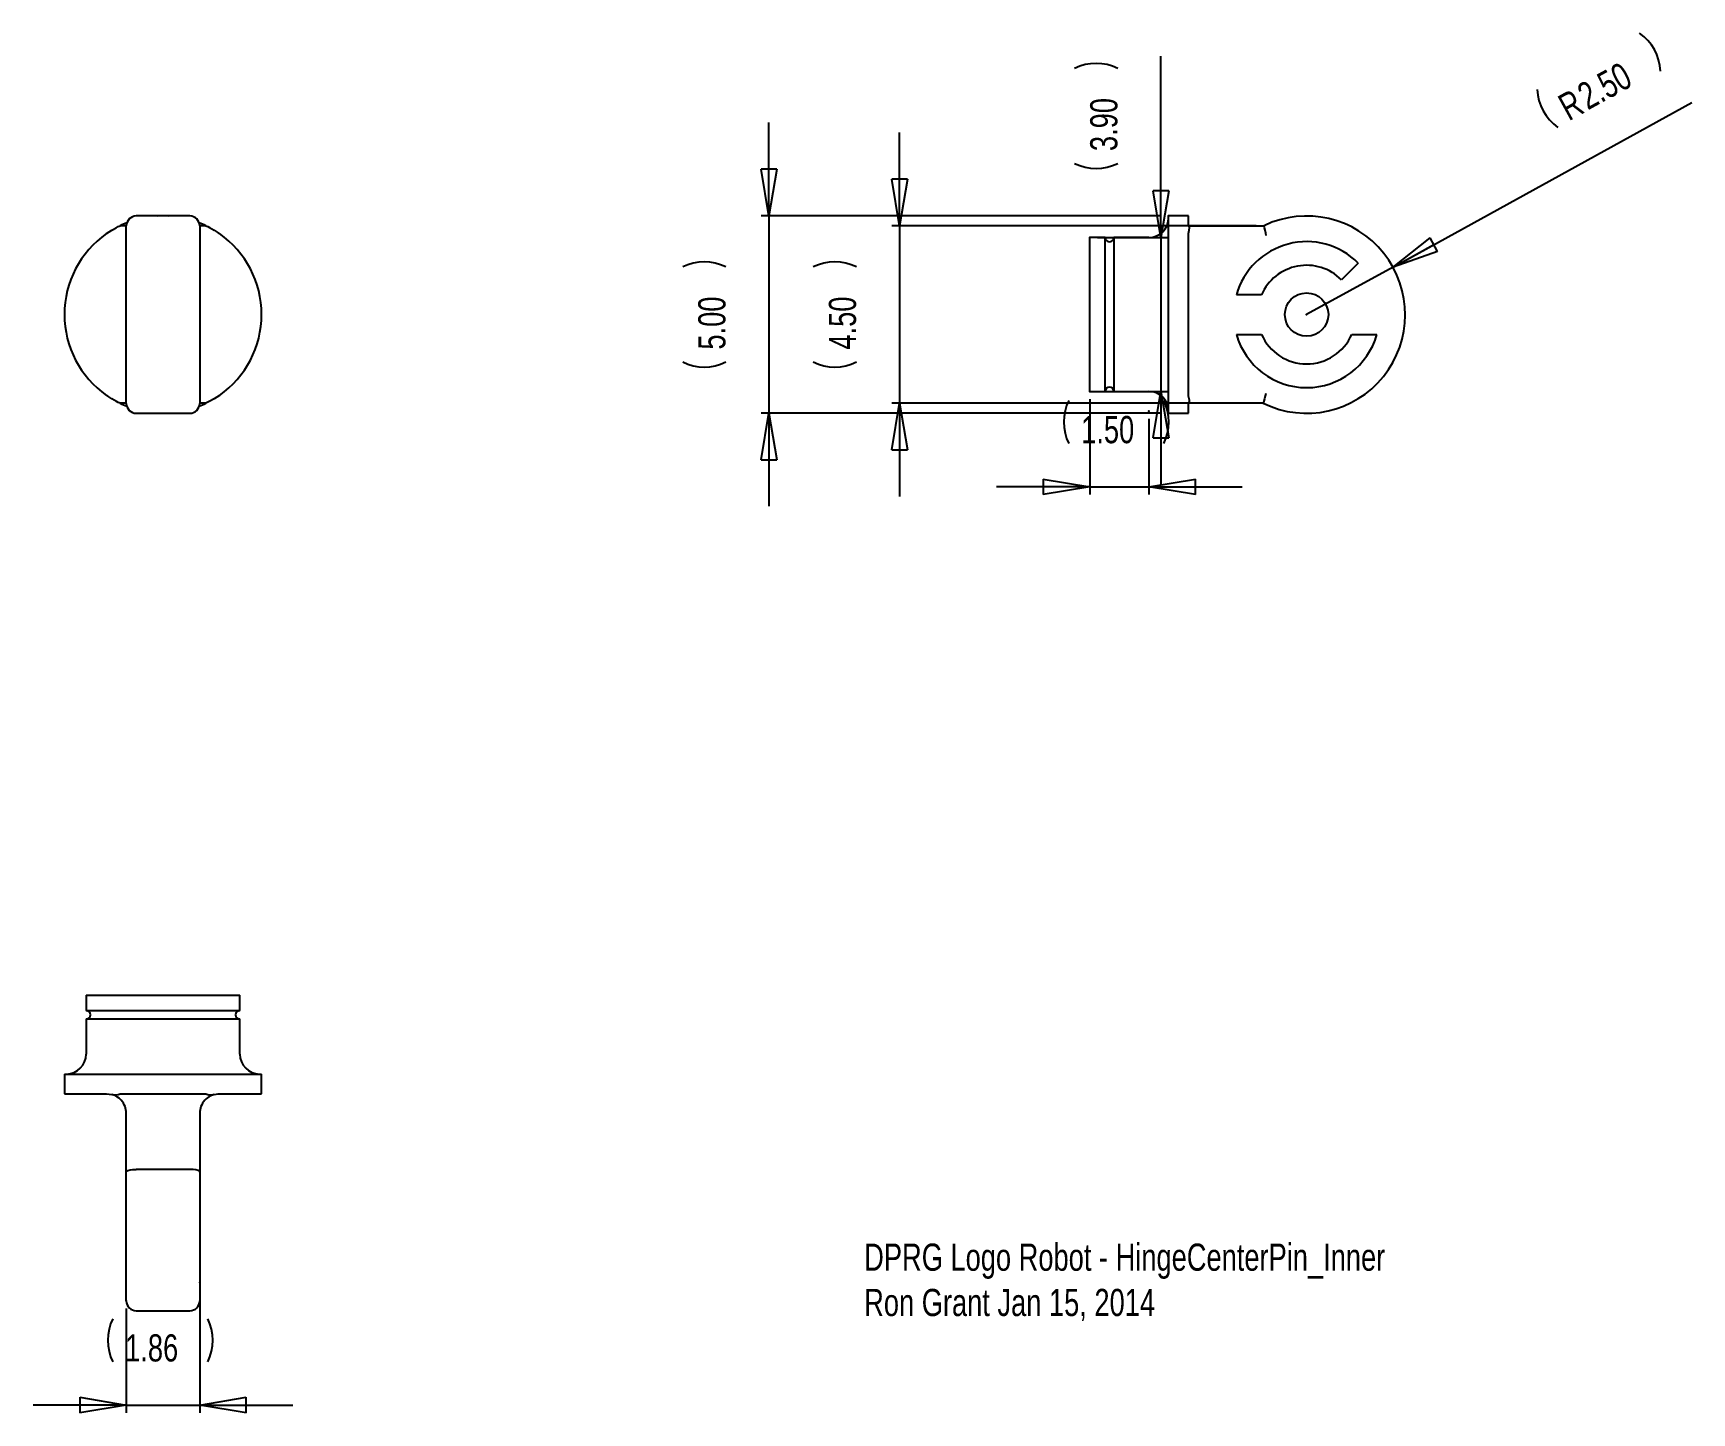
# Model space of a CAD drawing. Extents: x 2.09 to 10.5, y 0.81 to 7.8.
import ezdxf

# ---------------------------------------------------------------- set-up
doc = ezdxf.new("R2010")
doc.units = 0
doc.header["$MEASUREMENT"] = 0
doc.header["$PDSIZE"] = -1
doc.styles.add('SLDTEXTSTYLE0', font='txt', dxfattribs={"width": 0.75})
doc.dimstyles.new('SLDDIMSTYLE0', dxfattribs={"dimtxt": 0.137795, "dimasz": 0.23622, "dimexe": 0.03937, "dimexo": 0.0625, "dimgap": 0.034449, "dimtad": 0, "dimtih": 1, "dimtoh": 1, "dimlfac": 5, "dimzin": 12, "dimdsep": 46, "dimtxsty": 'Standard', "dimblk1": 'CLOSED', "dimblk2": 'CLOSED', "dimsah": 1, "dimcen": 0.09, "dimclrd": 255, "dimclre": 255, "dimclrt": 255, "dimadec": 0, "dimazin": 0, "dimtfac": 1, "dimtdec": 4, "dimtofl": 0, "dimtmove": 0, "dimatfit": 3, "dimfxl": 1, "dimtolj": 1, "dimtzin": 12, "dimarcsym": 0})
doc.dimstyles.new('SLDDIMSTYLE1', dxfattribs={"dimtxt": 0.137795, "dimasz": 0.23622, "dimexe": 0.03937, "dimexo": 0.0625, "dimgap": 0.034449, "dimtad": 0, "dimtih": 1, "dimtoh": 1, "dimlfac": 5, "dimzin": 4, "dimdsep": 46, "dimtxsty": 'Standard', "dimblk1": 'CLOSED', "dimblk2": 'CLOSED', "dimsah": 1, "dimcen": 0.09, "dimclrd": 255, "dimclre": 255, "dimclrt": 255, "dimadec": 0, "dimazin": 0, "dimtfac": 1, "dimtdec": 4, "dimtofl": 0, "dimtmove": 0, "dimatfit": 3, "dimfxl": 1, "dimtolj": 1, "dimtzin": 12, "dimarcsym": 0})
doc.dimstyles.new('SLDDIMSTYLE2', dxfattribs={"dimtxt": 0.137795, "dimasz": 0.23622, "dimexe": 0.03937, "dimexo": 0.0625, "dimgap": 0.034449, "dimtad": 0, "dimtih": 1, "dimtoh": 1, "dimlfac": 5, "dimzin": 4, "dimdsep": 46, "dimtxsty": 'Standard', "dimblk1": 'CLOSED', "dimblk2": 'CLOSED', "dimsah": 1, "dimcen": 0.09, "dimclrd": 255, "dimclre": 255, "dimclrt": 255, "dimadec": 0, "dimazin": 0, "dimtfac": 1, "dimtdec": 4, "dimtofl": 0, "dimtmove": 0, "dimatfit": 3, "dimfxl": 1, "dimtolj": 1, "dimtzin": 12, "dimarcsym": 0})

# ---------------------------------------------------------------- blocks, each defined once
blk = doc.blocks.new('_CLOSED')
for p, q in [((-1, 0.166667), (0, 0)), ((-1, 0.166667), (-1, -0.166667)), ((0, 0), (-1, -0.166667)), ((0, 0), (-1, 0))]:
    blk.add_line(p, q)
blk = doc.blocks.new('*D0')
at = {"color": 7, "linetype": 'Continuous'}
for p, q in [((2.936, 1.4294), (2.936, 0.8074)), ((2.564, 1.3356), (2.564, 0.8074)), ((2.564, 0.8468), (2.0916, 0.8468)), ((2.564, 0.8468), (2.936, 0.8468)), ((2.936, 0.8468), (3.4084, 0.8468))]:
    blk.add_line(p, q, dxfattribs=at)
for centre, start, end in [((2.7145, 1.1751), 153.43495, 206.56505), ((2.758, 1.1751), 333.43495, 26.56505)]:
    blk.add_arc(centre, 0.2447, start, end, dxfattribs=at)
at = {"color": 7}
for p in [(2.936, 1.4688), (2.564, 1.375)]:
    blk.add_point(p, dxfattribs=at)
at = {"xscale": 0.2362204724, "yscale": 0.2362204724}
for p, rotation in [((2.564, 0.8468), 360), ((2.936, 0.8468), 180)]:
    blk.add_blockref('_CLOSED', p, dxfattribs=dict(at, rotation=rotation))
at = {"color": 255, "insert": (2.5581, 1.0657), "char_height": 0.1378, "attachment_point": 7, "style": 'SLDTEXTSTYLE0'}
blk.add_mtext('1.86', dxfattribs=at)
blk = doc.blocks.new('*D2')
at = {"color": 7, "linetype": 'Continuous'}
for q in [(10.5034, 7.4492), (8.55, 6.3746)]:
    blk.add_line((8.9881, 6.6156), q, dxfattribs=at)
for centre, start, end in [((10.0993, 7.5999), 2.25057, 55.38068), ((9.9635, 7.5252), 182.25057, 235.38068)]:
    blk.add_arc(centre, 0.2447, start, end, dxfattribs=at)
at = {"color": 7}
for p in [(8.9881, 6.6156), (8.55, 6.3746)]:
    blk.add_point(p, dxfattribs=at)
at = {"xscale": 0.2362204724, "yscale": 0.2362204724, "rotation": 208.8156248699}
blk.add_blockref('_CLOSED', (8.9881, 6.6156), dxfattribs=at)
at = {"color": 255, "char_height": 0.1378, "attachment_point": 7, "rotation": 28.81562, "style": 'SLDTEXTSTYLE0'}
for s, insert in [('2.50', (9.9769, 7.4077)), ('R', (9.8792, 7.3539))]:
    blk.add_mtext(s, dxfattribs=dict(at, insert=insert))
blk = doc.blocks.new('*D3')
at = {"color": 7, "linetype": 'Continuous'}
for p, q in [((6.4855, 6.8254), (6.4855, 7.2979)), ((8.2944, 6.8254), (6.4461, 6.8254)), ((6.4855, 6.8254), (6.4855, 5.9254)), ((8.2909, 5.9254), (6.4461, 5.9254)), ((6.4855, 5.9254), (6.4855, 5.453))]:
    blk.add_line(p, q, dxfattribs=at)
for centre, start, end in [((6.1572, 6.3972), 63.43495, 116.56505), ((6.1572, 6.3536), 243.43495, 296.56505)]:
    blk.add_arc(centre, 0.2447, start, end, dxfattribs=at)
at = {"color": 7}
for p in [(8.3338, 6.8254), (8.3303, 5.9254)]:
    blk.add_point(p, dxfattribs=at)
at = {"xscale": 0.2362204724, "yscale": 0.2362204724}
for p, rotation in [((6.4855, 6.8254), 270), ((6.4855, 5.9254), 90)]:
    blk.add_blockref('_CLOSED', p, dxfattribs=dict(at, rotation=rotation))
at = {"color": 255, "insert": (6.2666, 6.1973), "char_height": 0.1378, "attachment_point": 7, "rotation": 90, "style": 'SLDTEXTSTYLE0'}
blk.add_mtext('4.50', dxfattribs=at)
blk = doc.blocks.new('*D4')
at = {"color": 7, "linetype": 'Continuous'}
for p, q in [((5.8233, 6.8754), (5.8233, 7.3479)), ((7.8106, 6.8754), (5.7839, 6.8754)), ((5.8233, 6.8754), (5.8233, 5.8754)), ((7.8106, 5.8754), (5.7839, 5.8754)), ((5.8233, 5.8754), (5.8233, 5.403))]:
    blk.add_line(p, q, dxfattribs=at)
for centre, start, end in [((5.495, 6.3972), 63.43495, 116.56505), ((5.495, 6.3536), 243.43495, 296.56505)]:
    blk.add_arc(centre, 0.2447, start, end, dxfattribs=at)
at = {"color": 7}
for p in [(7.85, 6.8754), (7.85, 5.8754)]:
    blk.add_point(p, dxfattribs=at)
at = {"xscale": 0.2362204724, "yscale": 0.2362204724}
for p, rotation in [((5.8233, 6.8754), 270), ((5.8233, 5.8754), 90)]:
    blk.add_blockref('_CLOSED', p, dxfattribs=dict(at, rotation=rotation))
at = {"color": 255, "insert": (5.6044, 6.1973), "char_height": 0.1378, "attachment_point": 7, "rotation": 90, "style": 'SLDTEXTSTYLE0'}
blk.add_mtext('5.00', dxfattribs=at)
blk = doc.blocks.new('*D5')
at = {"color": 7, "linetype": 'Continuous'}
for p, q in [((7.45, 5.9461), (7.45, 5.4626)), ((7.75, 5.8461), (7.75, 5.4626)), ((7.45, 5.5019), (6.9776, 5.5019)), ((7.45, 5.5019), (7.75, 5.5019)), ((7.75, 5.5019), (8.2224, 5.5019))]:
    blk.add_line(p, q, dxfattribs=at)
for centre, start, end in [((7.563, 5.8303), 153.43495, 206.56505), ((7.6065, 5.8303), 333.43495, 26.56505)]:
    blk.add_arc(centre, 0.2447, start, end, dxfattribs=at)
at = {"color": 7}
for p in [(7.45, 5.9854), (7.75, 5.8854)]:
    blk.add_point(p, dxfattribs=at)
at = {"xscale": 0.2362204724, "yscale": 0.2362204724}
for p, rotation in [((7.45, 5.5019), 360), ((7.75, 5.5019), 180)]:
    blk.add_blockref('_CLOSED', p, dxfattribs=dict(at, rotation=rotation))
at = {"color": 255, "insert": (7.4066, 5.7208), "char_height": 0.1378, "attachment_point": 7, "style": 'SLDTEXTSTYLE0'}
blk.add_mtext('1.50', dxfattribs=at)
blk = doc.blocks.new('*D6')
at = {"color": 7, "linetype": 'Continuous'}
for p, q in [((7.811, 6.7654), (7.811, 7.685)), ((7.4894, 6.7654), (7.8504, 6.7654)), ((7.811, 6.7654), (7.811, 5.9854)), ((7.4894, 5.9854), (7.8504, 5.9854)), ((7.811, 5.9854), (7.811, 5.513))]:
    blk.add_line(p, q, dxfattribs=at)
for centre, start, end in [((7.4827, 7.4036), 63.43495, 116.56505), ((7.4827, 7.3601), 243.43495, 296.56505)]:
    blk.add_arc(centre, 0.2447, start, end, dxfattribs=at)
at = {"color": 7}
for p in [(7.45, 6.7654), (7.45, 5.9854)]:
    blk.add_point(p, dxfattribs=at)
at = {"xscale": 0.2362204724, "yscale": 0.2362204724}
for p, rotation in [((7.811, 6.7654), 270), ((7.811, 5.9854), 90)]:
    blk.add_blockref('_CLOSED', p, dxfattribs=dict(at, rotation=rotation))
at = {"color": 255, "insert": (7.5921, 7.2037), "char_height": 0.1378, "attachment_point": 7, "rotation": 90, "style": 'SLDTEXTSTYLE0'}
blk.add_mtext('3.90', dxfattribs=at)

msp = doc.modelspace()

# ---------------------------------------------------------------- linework, layer by layer
at = {"color": 7, "linetype": 'Continuous'}
for p, q in [((2.564, 6.8254), (2.5321, 6.8254)), ((2.564, 5.9246), (2.564, 6.8246)), ((2.886, 6.8746), (2.614, 6.8746)), ((2.9679, 6.8254), (2.936, 6.8254)), ((2.936, 6.8246), (2.936, 5.9246)), ((7.95, 6.8754), (7.85, 6.8754)), ((7.85, 5.8754), (7.85, 6.8754)), ((7.95, 6.8254), (7.95, 6.8754)), ((7.95, 6.8254), (8.05, 6.8254)), ((8.05, 6.8254), (8.3338, 6.8254)), ((2.464, 6.7856), (2.4906, 6.8028)), ((7.528, 6.7654), (7.45, 6.7654)), ((7.45, 5.9854), (7.45, 6.7654)), ((7.528, 5.9854), (7.528, 6.7654)), ((7.75, 6.7654), (7.572, 6.7654)), ((7.572, 6.7654), (7.572, 5.9854)), ((7.95, 6.7856), (7.9536, 6.8028)), ((7.95, 5.9653), (7.95, 6.7856)), ((8.8116, 6.6362), (8.7268, 6.5514)), ((8.3208, 6.4745), (8.1938, 6.4745)), ((8.1938, 6.2746), (8.3208, 6.2746)), ((8.7792, 6.2746), (8.9062, 6.2746)), ((7.45, 5.9854), (7.528, 5.9854)), ((7.572, 5.9854), (7.75, 5.9854)), ((2.564, 5.9254), (2.5321, 5.9254)), ((2.9679, 5.9254), (2.936, 5.9254)), ((3.036, 5.9653), (3.0094, 5.948)), ((7.95, 5.8754), (7.95, 5.9254)), ((8.05, 5.9254), (7.95, 5.9254)), ((8.3303, 5.9254), (8.05, 5.9254)), ((2.614, 5.8746), (2.886, 5.8746)), ((7.85, 5.8754), (7.95, 5.8754)), ((2.36, 2.925), (2.36, 2.847)), ((2.36, 2.925), (2.75, 2.925)), ((2.75, 2.925), (3.14, 2.925)), ((3.14, 2.847), (3.14, 2.925)), ((2.36, 2.847), (3.14, 2.847)), ((2.36, 2.803), (2.36, 2.625)), ((2.75, 2.803), (2.36, 2.803)), ((3.14, 2.803), (2.75, 2.803)), ((3.14, 2.625), (3.14, 2.803)), ((2.25, 2.525), (2.25, 2.425)), ((2.25, 2.525), (2.75, 2.525)), ((2.75, 2.525), (3.25, 2.525)), ((3.25, 2.425), (3.25, 2.525)), ((2.25, 2.425), (2.464, 2.425)), ((2.464, 2.425), (2.4906, 2.4214)), ((2.5321, 2.425), (2.9679, 2.425)), ((3.036, 2.425), (3.25, 2.425)), ((2.564, 2.0295), (2.564, 2.325)), ((2.936, 2.325), (2.936, 2.0295)), ((2.564, 1.375), (2.564, 2.0295)), ((2.886, 2.0412), (2.614, 2.0412)), ((2.936, 2.0295), (2.936, 1.375)), ((2.614, 1.325), (2.886, 1.325))]:
    msp.add_line(p, q, dxfattribs=at)
at = {"color": 7, "linetype": 'Continuous', "flags": 128}
for points in [[(2.4906, 6.8028), (2.5124, 6.8154), (2.5223, 6.8206), (2.5321, 6.8254)], [(2.9679, 6.8254), (2.9768, 6.821), (2.9862, 6.8161), (2.9978, 6.8097), (3.0094, 6.8028)], [(7.9536, 6.8028), (7.9556, 6.8154), (7.9538, 6.8206), (7.95, 6.8254)], [(8.3455, 6.7754), (8.3455, 6.7756), (8.3426, 6.7876), (8.339, 6.8029), (8.3362, 6.8149), (8.3344, 6.8227), (8.3338, 6.8254)], [(3.0094, 6.8028), (3.0299, 6.7897), (3.036, 6.7856)], [(8.3422, 5.9754), (8.3422, 5.9752), (8.3392, 5.9632), (8.3356, 5.9479), (8.3328, 5.9359), (8.3309, 5.9281), (8.3303, 5.9254)], [(2.4906, 5.948), (2.4701, 5.9611), (2.464, 5.9653)], [(2.5321, 5.9254), (2.5232, 5.9298), (2.5138, 5.9347), (2.5022, 5.9412), (2.4906, 5.948)], [(3.0094, 5.948), (2.9876, 5.9355), (2.9777, 5.9303), (2.9679, 5.9254)], [(7.9536, 5.948), (7.9502, 5.9611), (7.95, 5.9653)], [(7.95, 5.9254), (7.9536, 5.9298), (7.9554, 5.9347), (7.9556, 5.9412), (7.9536, 5.948)], [(2.4906, 2.4214), (2.5124, 2.4194), (2.5223, 2.4212), (2.5321, 2.425)], [(2.5385, 2.3917), (2.5279, 2.4019), (2.5194, 2.4082), (2.5106, 2.4135), (2.4906, 2.4214)], [(3.0094, 2.4214), (2.9963, 2.4168), (2.9828, 2.4097), (2.9693, 2.3995), (2.9615, 2.3917)], [(2.9679, 2.425), (2.9768, 2.4214), (2.9862, 2.4196), (2.9978, 2.4194), (3.0094, 2.4214)], [(3.0094, 2.4214), (3.0299, 2.4248), (3.036, 2.425)], [(2.564, 2.0295), (2.564, 2.0295), (2.5655, 2.0324), (2.5722, 2.036), (2.5834, 2.0388), (2.5978, 2.0406), (2.614, 2.0412)], [(2.936, 2.0295), (2.936, 2.0295), (2.9345, 2.0324), (2.9278, 2.036), (2.9166, 2.0388), (2.9022, 2.0406), (2.886, 2.0412)]]:
    msp.add_lwpolyline(points, dxfattribs=at)
at = {"color": 7, "linetype": 'Continuous'}
msp.add_circle((8.55, 6.3746), 0.11, dxfattribs=at)
for centre, radius, start, end in [((2.75, 6.3754), 0.5, 111.51438, 115.84193), ((2.614, 6.8246), 0.05, 90, 180), ((2.75, 6.3754), 0.5, 86.66347, 93.33653), ((2.886, 6.8246), 0.05, 0, 90), ((2.75, 6.3754), 0.5, 64.15807, 68.48562), ((7.75, 6.8654), 0.1, 270, 0), ((8.55, 6.3746), 0.5, 243.93614, 115.61822), ((2.75, 6.3754), 0.5, 124.88981, 235.11019), ((2.75, 6.3754), 0.5, 304.88981, 55.11019), ((7.55, 6.7654), 0.022, 180, 0), ((8.55, 6.3746), 0.37, 45, 164.32994), ((8.55, 6.3746), 0.25, 45, 156.43782), ((8.55, 6.3746), 0.37, 195.67006, 344.32994), ((8.55, 6.3746), 0.25, 203.56218, 336.43782), ((7.55, 5.9854), 0.022, 0, 180), ((7.75, 5.8854), 0.1, 0, 90), ((2.75, 6.3754), 0.5, 244.15807, 248.41034), ((2.614, 5.9246), 0.05, 180, 270), ((2.886, 5.9246), 0.05, 270, 0), ((2.75, 6.3754), 0.5, 291.58966, 295.84193), ((2.36, 2.825), 0.022, 270, 90), ((3.14, 2.825), 0.022, 90, 270), ((2.26, 2.625), 0.1, 270, 0), ((3.24, 2.625), 0.1, 180, 270), ((2.464, 2.325), 0.1, 0, 41.81031), ((3.036, 2.325), 0.1, 138.18969, 180), ((2.614, 1.375), 0.05, 180, 270), ((2.886, 1.375), 0.05, 270, 0)]:
    msp.add_arc(centre, radius, start, end, dxfattribs=at)

# ---------------------------------------------------------------- texts
at = {"color": 255, "insert": (6.306, 1.6654), "char_height": 0.137795, "attachment_point": 1, "style": 'SLDTEXTSTYLE0'}
msp.add_mtext('DPRG Logo Robot - HingeCenterPin_Inner\\PRon Grant Jan 15, 2014\\P', dxfattribs=at)

# ---------------------------------------------------------------- dimensions: what is measured, and where the dimension line sits
dim = msp.add_radius_dim(center=(8.55, 6.3746), mpoint=(8.9881, 6.6156), dimstyle='SLDDIMSTYLE1')
dim.commit()
dim.dimension.update_dxf_attribs({"geometry": '*D2', "text_midpoint": (10.2, 7.2823), "dimtype": 164})
at = {"color": 255}
for base, p1, p2, picture, middle in [((7.811, 6.7654), (7.45, 6.7654), (7.45, 5.9854), '*D6', (7.811, 7.3819)), ((5.8233, 6.8754), (7.85, 6.8754), (7.85, 5.8754), '*D4', (5.8233, 6.3754)), ((6.4855, 6.8254), (8.3338, 6.8254), (8.3303, 5.9254), '*D3', (6.4855, 6.3754))]:
    dim = msp.add_linear_dim(base=base, p1=p1, p2=p2, angle=90, dimstyle='SLDDIMSTYLE2', dxfattribs=at)
    dim.commit()
    dim.dimension.update_dxf_attribs({"geometry": picture, "text_midpoint": middle, "dimtype": 160})
for base, p1, p2, dimstyle, picture, middle in [((7.45, 5.5019), (7.45, 5.9854), (7.75, 5.8854), 'SLDDIMSTYLE2', '*D5', (7.5848, 5.5019)), ((2.564, 0.8468), (2.564, 1.375), (2.936, 1.4688), 'SLDDIMSTYLE0', '*D0', (2.7362, 0.8468))]:
    dim = msp.add_linear_dim(base=base, p1=p1, p2=p2, dimstyle=dimstyle, dxfattribs=at)
    dim.commit()
    dim.dimension.update_dxf_attribs({"geometry": picture, "text_midpoint": middle, "dimtype": 160})

doc.saveas('drawing.dxf')
